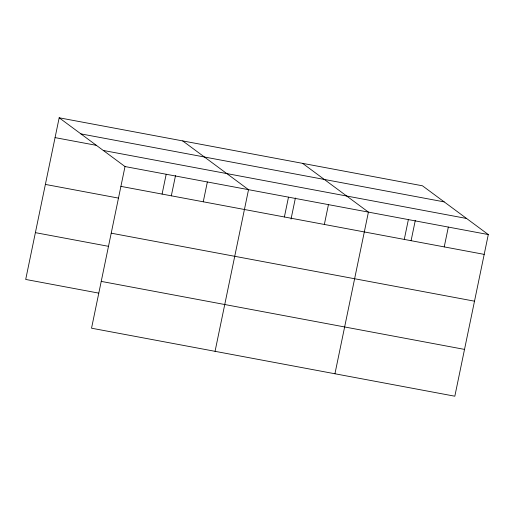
<?xml version="1.0" encoding="UTF-8"?>
<svg xmlns="http://www.w3.org/2000/svg" width="514" height="514" viewBox="0 0 514 514"><rect width="100%" height="100%" fill="white"/><g stroke="black" fill="none" stroke-linecap="round" stroke-linejoin="round"><path stroke-width="0.77" d="M59.174 117.79L125.011 166.549L91.537 328.202L454.826 396.21L488.3 234.557L422.463 185.798L59.174 117.79L25.7 279.443L98.72 293.115M162.083 194.08L166.189 174.259M171.316 195.84L175.518 175.557M203.255 201.79L207.36 181.962M215.058 351.325L248.532 189.672L182.695 140.913M284.39 216.979L288.495 197.151M291.04 219.06L295.402 197.999M324.347 224.457L328.452 204.636M334.942 373.768L368.416 212.115L302.579 163.356M404.274 239.421L408.379 219.594M411.084 240.725L415.286 220.442M444.231 246.9L448.336 227.079M80.904 133.884L444.186 201.886M55.069 137.617L96.246 145.321M103.288 150.461L466.571 218.469M125.011 166.549L488.3 234.557M120.912 186.376L484.194 254.379M45.38 184.417L118.4 198.089M111.217 233.176L474.499 301.185M35.395 232.643L108.415 246.309M101.232 281.396L464.515 349.404"/></g></svg>
